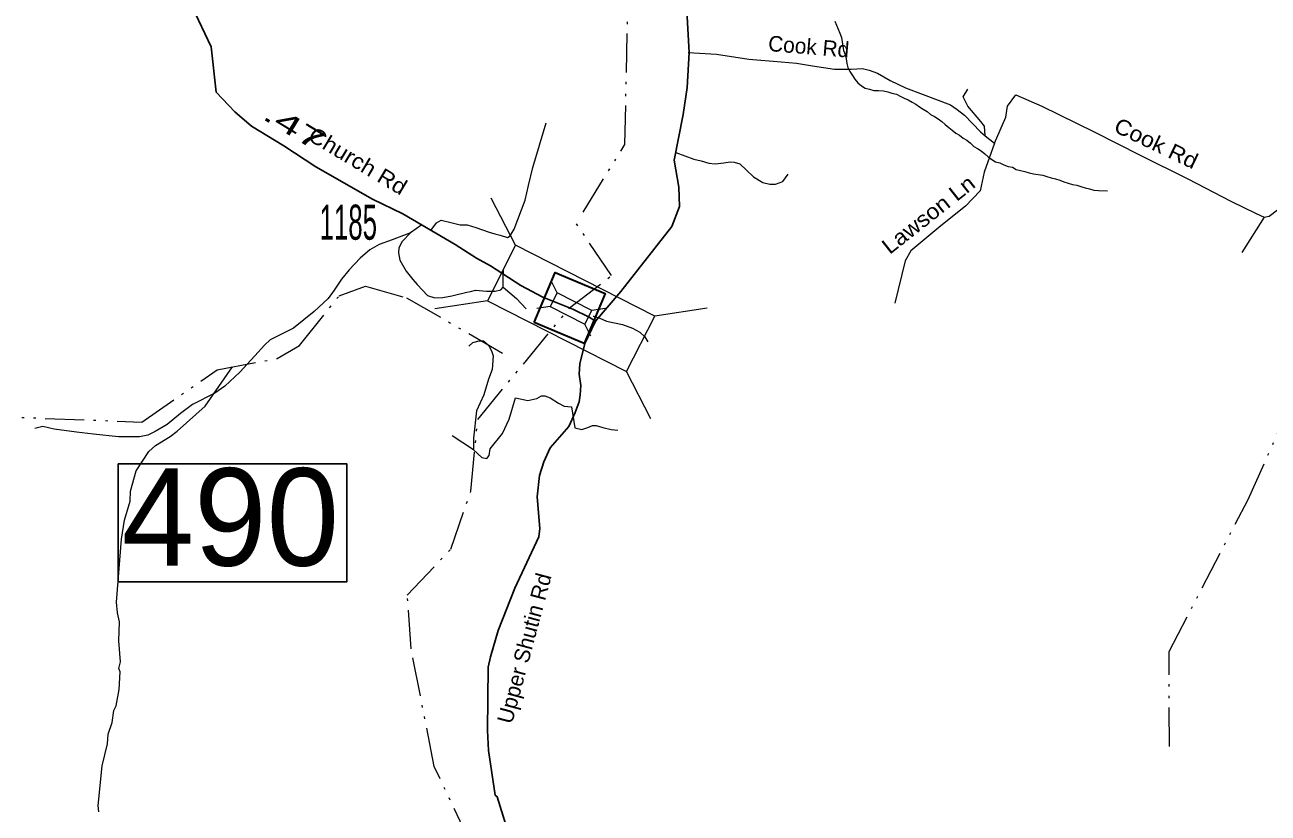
# Model space of a CAD drawing. Extents: x 251493 to 301650, y 220768 to 262908.
# Drawn here: x 259123 to 260717, y 244481 to 245492 of the extents above; entities that cross this region are included whole.
import ezdxf
from ezdxf.enums import TextEntityAlignment as Align

# ---------------------------------------------------------------- set-up
doc = ezdxf.new("R2010")
doc.units = 0
doc.header["$LTSCALE"] = 10
doc.linetypes.add('DASH_DOUBLE_DOT', pattern=[9.2, 5, -1.2, 0.3, -1.2, 0.3, -1.2])
doc.linetypes.add('LONG_DASHED', pattern=[7.5, 6, -1.5])
for name, color, linetype, lineweight in [('10', 7, 'Continuous', 40), ('11', 7, 'Continuous', 40), ('31', 7, 'Continuous', 25), ('32', 7, 'Continuous', 25), ('35', 7, 'Continuous', 13), ('50', 7, 'Continuous', 13), ('59', 7, 'DASH_DOUBLE_DOT', 13), ('62', 7, 'Continuous', 13)]:
    doc.layers.add(name, color=color, linetype=linetype, lineweight=lineweight)
doc.layers.add('17', color=7, linetype='Continuous')
doc.layers.add('8', color=7, linetype='Continuous')

msp = doc.modelspace()

# ---------------------------------------------------------------- linework, layer by layer
at = {"layer": '31', "lineweight": 35}
msp.add_lwpolyline([(259775.85, 245110.18), (259802.78, 245174.24), (259866.88, 245147.29), (259839.96, 245083.24)], close=True, dxfattribs=at)
at = {"layer": '31'}
msp.add_lwpolyline([(259242.4, 244928.74), (259535.7, 244928.74), (259535.7, 244777.52), (259242.4, 244777.52)], close=True, dxfattribs=at)
at = {"layer": '32'}
for points in [[(259854.6, 245111.84), (259886.81, 245149.97), (259952.47, 245232.97), (259962.04, 245258.62), (259961.26, 245283.69), (259955.36, 245318.19), (259967.03, 245376.64), (259972.02, 245411.6), (259974.76, 245456.23), (259971.59, 245509.8), (259972.04, 245550.65), (259980.66, 245589.24), (260042.79, 245711.48), (260097.55, 245780.76), (260113.17, 245815.62), (260125.78, 245854.52), (260146.41, 245902.13)], [(259825.57, 245127.01), (259786.97, 245142.53), (259758.59, 245157.68), (259720.02, 245182.71), (259702.1, 245192.67), (259674.51, 245209.98), (259607.55, 245249.44), (259568.59, 245268.08), (259495.86, 245309.88), (259455.1, 245336.59), (259413.41, 245362.05), (259392, 245380.24), (259368.32, 245405.45), (259361.62, 245463.56), (259337.35, 245514.81), (259313.88, 245555.58), (259302.93, 245566.87), (259278.36, 245576.83), (259263.09, 245580.82), (259235.21, 245600.08), (259221.93, 245613.37), (259214.63, 245624.66), (259210.82, 245648.38)], [(259854.6, 245111.84), (259846.39, 245116.79), (259825.57, 245127.01)], [(259745.91, 244445.34), (259728.65, 244501.81), (259726, 244503.8), (259717.37, 244560.93), (259716.04, 244586.84), (259717.03, 244667.88), (259719.69, 244681.17), (259729.65, 244715.05), (259751.22, 244769.52), (259781.76, 244835.28), (259783.09, 244845.91), (259779.77, 244886.43), (259782.84, 244913.83), (259788.48, 244931.4), (259796.6, 244949.26), (259820.42, 244976.87), (259828.58, 244994.44), (259833.67, 245008.46), (259835, 245017.1), (259835.7, 245029.43), (259833.73, 245043.75), (259834.64, 245056.91), (259840.99, 245083.24), (259854.6, 245111.84)]]:
    msp.add_lwpolyline(points, dxfattribs=at)
at = {"layer": '35'}
for p, q in [((260354.03, 245349.45), (260365.98, 245340.15)), ((259631.72, 245235.19), (259617.12, 245225.22)), ((260711.87, 245245.15), (260683.32, 245199.98)), ((259735.96, 245162.34), (259735.96, 245165.41)), ((259735.96, 245155.47), (259735.96, 245162.34)), ((259851.47, 245118.27), (259852.14, 245118.07))]:
    msp.add_line(p, q, dxfattribs=at)
for points in [[(259973.29, 245456.4), (260009.81, 245454.41), (260050.97, 245447.76), (260092.79, 245444.44), (260112.05, 245442.45), (260132.63, 245439.13), (260161.17, 245435.14), (260182.42, 245435.14), (260197.02, 245435.8), (260205.65, 245433.81), (260216.28, 245429.83), (260232.21, 245420.53), (260252.13, 245411.23), (260274.7, 245402.59), (260309.55, 245389.3), (260318.18, 245383.33), (260327.48, 245376.02), (260348.06, 245354.76), (260354.03, 245349.45)], [(260354.03, 245349.45), (260353.37, 245362.07), (260348.72, 245368.05), (260332.12, 245387.31), (260326.15, 245399.27), (260332.12, 245409.23)], [(260365.98, 245340.15), (260380.59, 245373.36), (260382.91, 245387.31), (260393.53, 245401.93), (260426.73, 245387.31), (260493.78, 245354.76), (260552.87, 245324.87), (260613.94, 245294.31), (260669.05, 245265.75), (260701.58, 245249.8), (260711.87, 245245.15)], [(259725.54, 245223.84), (259732.3, 245221.9), (259741.6, 245219.25), (259744.92, 245221.24), (259750.23, 245229.87), (259764.17, 245267.07), (259768.82, 245285.67), (259774.13, 245308.93), (259791.39, 245366.05)], [(260711.87, 245245.15), (260718.51, 245246.48), (260729.13, 245254.45), (260733.11, 245262.42), (260735.77, 245273.72), (260733.11, 245303.61), (260729.79, 245331.51), (260731.78, 245340.81), (260735.1, 245344.13), (260739.09, 245345.46), (260745.06, 245346.13), (260749.04, 245344.13), (260760.99, 245334.17), (260772.94, 245320.88), (260780.25, 245317.56), (260784.89, 245317.56), (260790.86, 245322.87)], [(260365.98, 245340.15), (260353.04, 245302.95), (260347.73, 245279.03), (260329.14, 245259.1), (260297.27, 245233.86), (260258.77, 245201.97), (260251.46, 245189.35), (260238.52, 245134.88)], [(259957.36, 245328.19), (259980.6, 245319.55), (259989.89, 245317.56), (259999.85, 245314.24), (260007.82, 245313.58), (260019.1, 245314.9), (260027.07, 245316.23), (260032.38, 245315.57), (260039.68, 245313.58), (260048.31, 245305.6), (260056.94, 245296.97), (260068.89, 245289.66), (260078.19, 245287.67), (260085.49, 245287.67), (260094.79, 245290.99), (260101.42, 245300.29)], [(259643.34, 245227.88), (259650.65, 245237.85), (259656.62, 245241.17), (259670.56, 245237.85), (259681.18, 245235.19), (259687.41, 245235.19)], [(259687.41, 245235.19), (259689.82, 245235.19), (259701.1, 245231.87), (259718.36, 245225.89), (259725.54, 245223.84)], [(259617.12, 245225.22), (259593.88, 245215.92), (259577.29, 245209.95), (259565.34, 245203.3), (259552.72, 245192.67), (259538.78, 245177.4), (259528.82, 245165.44), (259519.53, 245151.49), (259511.56, 245140.86), (259493.64, 245124.25), (259467.08, 245102.99), (259437.54, 245087.72), (259430.24, 245081.07), (259417.62, 245067.12), (259398.37, 245046.53), (259379.12, 245028.59), (259366.5, 245019.29), (259337.62, 245004.68), (259322.35, 244993.39), (259305.09, 244979.44), (259289.82, 244970.14), (259280.53, 244965.48), (259269.91, 244963.49), (259242.69, 244963.49), (259210.82, 244966.81), (259188.91, 244969.47), (259160.37, 244973.46), (259145.76, 244976.78), (259135.8, 244974.12)], [(259617.12, 245225.22), (259606.5, 245213.93), (259602.51, 245205.96), (259601.85, 245199.32), (259603.84, 245190.02), (259611.81, 245176.07), (259620.44, 245165.37)], [(259735.96, 245165.41), (259735.96, 245168.1), (259736.62, 245176.73)], [(259620.44, 245165.37), (259625.75, 245158.79), (259639.03, 245144.84), (259648.32, 245141.52), (259658.94, 245142.19), (259670.23, 245144.18), (259689.48, 245148.83), (259694.29, 245149.96)], [(259694.29, 245149.96), (259700.77, 245151.49), (259714.71, 245150.16), (259726, 245150.16), (259733.3, 245152.15), (259735.96, 245155.47)], [(259735.96, 245155.47), (259753.22, 245140.86), (259765.83, 245127.57)], [(259852.14, 245118.07), (259860.1, 245115.62), (259868.73, 245111.63), (259878.69, 245109.64), (259889.31, 245107.64), (259901.93, 245102.99), (259911.22, 245097.68), (259917.86, 245091.7), (259921.84, 245085.06)], [(259692.14, 245079.74), (259697.45, 245084.39), (259705.42, 245086.39), (259710.73, 245086.39), (259717.37, 245081.07), (259721.35, 245073.76), (259723.34, 245067.12), (259722.01, 245049.85), (259717.37, 245037.23), (259711.39, 245017.3), (259702.1, 244996.71), (259698.11, 244961.5), (259698.11, 244952.86), (259698.11, 244946.88), (259670.89, 244964.82)], [(259698.11, 244946.88), (259708.74, 244936.92), (259715.37, 244935.59), (259718.03, 244939.58), (259719.36, 244948.21), (259735.29, 244967.48), (259743.92, 244986.08), (259751.89, 245013.31), (259767.82, 245009.99), (259779.11, 245012.65), (259785.08, 245015.97), (259789.73, 245015.97), (259796.37, 245013.31), (259806.99, 245006.67), (259814.29, 245002.68), (259823.59, 245002.02)], [(259823.59, 245002.02), (259828.23, 244974.78), (259836.87, 244972.79), (259844.83, 244975.45), (259850.81, 244978.11), (259855.45, 244978.11), (259864.09, 244975.45), (259874.71, 244972.79), (259883.34, 244972.13)]]:
    msp.add_lwpolyline(points, dxfattribs=at)
at = {"layer": '50'}
for p, q in [((259752.16, 245209.06), (259720.79, 245269.48)), ((259715.88, 245137.76), (259648.58, 245127.55)), ((259997.72, 245128.58), (259930.41, 245118.37)), ((259925.5, 244986.65), (259894.14, 245047.07))]:
    msp.add_line(p, q, dxfattribs=at)
at = {"layer": '50', "linetype": 'LONG_DASHED'}
for p, q in [((259805.4, 245148.31), (259797.56, 245163.42)), ((259796.33, 245130.49), (259779.5, 245127.94)), ((259866.79, 245128.19), (259849.96, 245125.64)), ((259848.74, 245092.71), (259840.89, 245107.82))]:
    msp.add_line(p, q, dxfattribs=at)
at = {"layer": '50'}
msp.add_lwpolyline([(259715.88, 245137.76), (259894.14, 245047.07), (259930.41, 245118.37), (259752.16, 245209.06)], close=True, dxfattribs=at)
at = {"layer": '50', "linetype": 'LONG_DASHED'}
msp.add_lwpolyline([(259796.33, 245130.49), (259840.89, 245107.82), (259849.96, 245125.64), (259805.4, 245148.31)], close=True, dxfattribs=at)
at = {"layer": '59'}
for points in [[(260590.36, 244566.16), (260589.95, 244688.19), (260691.47, 244883.22), (260741.52, 244995.25), (260746.56, 245061.17), (260840.39, 245253.34), (260821.77, 245363.75), (260787.11, 245453.44), (260659.38, 245702.03), (260577.95, 245832.67), (260468.2, 245953.88), (260355.08, 246052.12), (260311.23, 246102.02), (260287.38, 246143.5), (260261.41, 246328.06), (260261.11, 246386.06)], [(259838.83, 245251.57), (259892.23, 245338.54), (259897.9, 245617.48), (260062.5, 245863.55), (260076.11, 245903.72), (260074.07, 245957.84), (260091.06, 246010.47), (260101.29, 246048.3)], [(259821.37, 245128.74), (259875.06, 245170.25), (259826.34, 245242.2)], [(259057.14, 244990.65), (259272.9, 244982.37), (259369.62, 245049.46), (259446.49, 245063.95), (259475.06, 245080.37), (259525.9, 245144.38), (259559.42, 245156.73), (259612.24, 245141.68), (259736.46, 245070.2)], [(259645.58, 243536.97), (259644.47, 243561.65), (259654.22, 243614.47), (259714.17, 243864.42), (259773.32, 243938.39), (259738.15, 244089.49), (259743.3, 244222.56), (259773.32, 244275.15), (259647.7, 244540.79), (259618.13, 244691.4), (259613.24, 244760.53), (259668.92, 244819.44), (259694.77, 244893.92), (259703.53, 244985.78), (259821.37, 245128.74)]]:
    msp.add_lwpolyline(points, dxfattribs=at)
at = {"layer": '62'}
for points in [[(260161.22, 245496.61), (260163.48, 245491.44), (260165.89, 245486.31), (260167.66, 245480.97), (260169.78, 245475.75), (260170.78, 245470.12), (260171.67, 245464.47), (260172.64, 245458.83), (260174.83, 245453.64), (260175.94, 245448.05), (260176.81, 245442.39), (260178.25, 245436.92), (260180.67, 245431.81), (260183.95, 245427), (260186.98, 245422.08), (260191.09, 245417.52), (260195.44, 245413.41), (260200.41, 245410.72), (260205.94, 245409.23), (260211.47, 245407.78), (260217.58, 245407.53), (260223.7, 245407.34), (260229.19, 245405.77), (260234.69, 245404.23), (260240.28, 245402.89), (260245.23, 245400.19), (260250.23, 245397.58), (260255.58, 245395.72), (260260.45, 245392.84), (260265.38, 245390.06), (260270.06, 245386.8), (260274.75, 245383.53), (260279.67, 245380.77), (260284.12, 245376.98), (260289.08, 245374.28), (260293.78, 245371.06), (260298.45, 245367.75), (260302.92, 245364.02), (260307.42, 245360.36), (260311.95, 245356.77), (260316.42, 245353.03), (260321.34, 245350.28), (260325.83, 245346.58), (260330.78, 245343.86), (260335.3, 245340.2), (260339.48, 245335.89), (260344.52, 245333.36), (260349.19, 245330.06), (260353.69, 245326.39), (260358.19, 245322.7), (260362.62, 245318.92), (260367.61, 245316.28)], [(260367.61, 245316.28), (260373.19, 245314.92), (260378.12, 245312.19), (260383.47, 245310.33), (260389.16, 245309.19), (260394.11, 245306.47), (260399.66, 245305.03), (260405.22, 245303.62), (260410.72, 245302.09), (260416.22, 245300.53), (260422.12, 245299.86), (260427.91, 245298.92), (260433.42, 245297.41), (260438.81, 245295.66), (260444.48, 245294.48), (260449.78, 245292.52), (260455.03, 245290.42), (260460.44, 245288.69), (260465.95, 245287.2), (260471.72, 245286.23), (260477.05, 245284.31), (260482.55, 245282.77), (260488.12, 245281.39), (260493.58, 245279.75), (260499.66, 245279.45), (260510.92, 245279.06)], [(259217.59, 244482.44), (259216.67, 244490.41), (259221.75, 244541.45), (259228.98, 244569.84), (259229.47, 244582.02), (259234.94, 244597.06), (259236.75, 244612.23), (259240.05, 244618.22), (259243.92, 244639.42), (259244.83, 244661.95), (259243.19, 244666.28), (259245.34, 244674.73), (259243.36, 244701.66), (259244.33, 244726.02), (259241.73, 244737.72), (259240.44, 244751.19), (259246.7, 244832.08), (259250.7, 244856.33), (259257.8, 244881.05), (259258.31, 244893.86), (259265.44, 244919.8), (259281.69, 244944.78), (259290.52, 244952.36), (259309.28, 244963.81), (259318.08, 244970.78), (259354.14, 245002.92), (259388.99, 245053.11)]]:
    msp.add_lwpolyline(points, dxfattribs=at)

# ---------------------------------------------------------------- texts
at = {"layer": '10'}
msp.add_text('Cook Rd', height=20, rotation=355.349, dxfattribs=at).set_placement((260075.32, 245458.28))
at = {"layer": '10', "width": 1.1}
for s, rotation, p in [('Cook Rd', 334.481, (260517.53, 245355.57)), ('Lawson Ln', 38.302, (260231.71, 245196.6))]:
    msp.add_text(s, height=20, rotation=rotation, dxfattribs=at).set_placement(p)
at = {"layer": '11', "width": 1.1}
msp.add_text('Church Rd', height=20, rotation=329.104, dxfattribs=at).set_placement((259484.33, 245344.82))
at = {"layer": '11'}
msp.add_text('Upper Shutin Rd', height=20, rotation=75.039, dxfattribs=at).set_placement((259747.43, 244594.19))
at = {"layer": '17', "width": 1.8}
msp.add_text('.47', height=25, rotation=328.589, dxfattribs=at).set_placement((259461.53, 245350.24), align=Align.CENTER)
at = {"layer": '31'}
msp.add_text('490', height=125, dxfattribs=at).set_placement((259246.89, 244798.15))
at = {"layer": '8', "width": 0.55}
msp.add_text('1185', height=45, dxfattribs=at).set_placement((259537.57, 245216.21), align=Align.CENTER)

doc.saveas('drawing.dxf')
